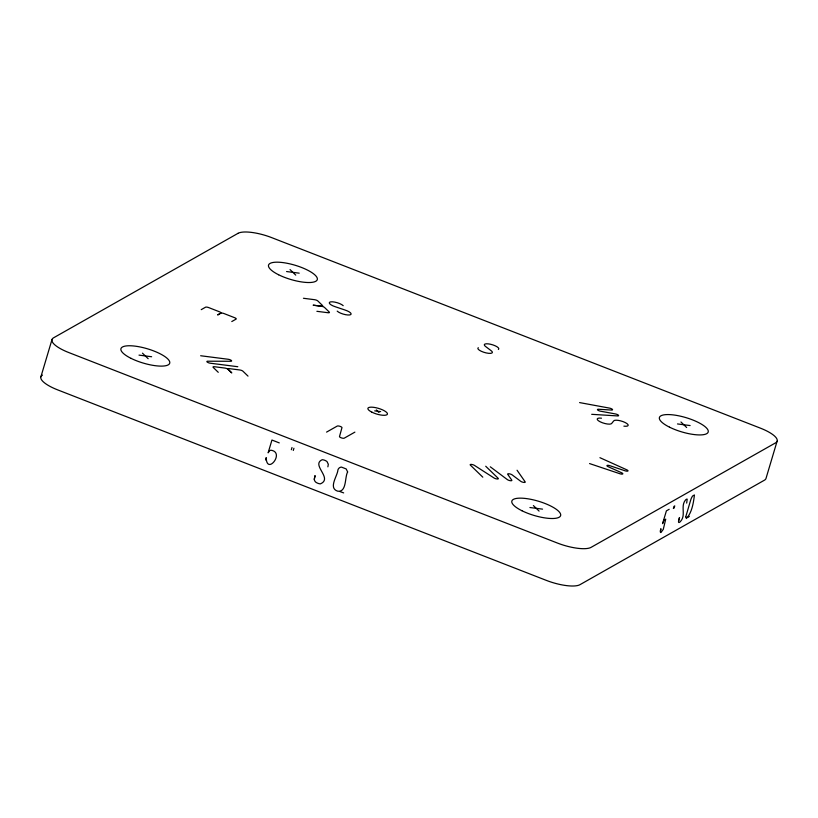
<?xml version="1.0" encoding="UTF-8"?>
<svg xmlns="http://www.w3.org/2000/svg" width="818" height="818" viewBox="0 0 818 818"><rect width="100%" height="100%" fill="white"/><g stroke="black" fill="none" stroke-linecap="round" stroke-linejoin="round"><path stroke-width="1.23" d="M660.351 530.954L660.924 528.725L660.29 531.945L660.883 532.579L663.265 529.389L665.74 519.123L664.226 519.982L662.58 523.653L666.394 510.861L669.165 509.297M265.778 460.023L266.187 457.62C266.648 475.851 285.431 452.139 270.87 450.217L269.674 450.616L268.13 452.824L271.944 440.033L279.275 442.896M314.276 479.297L315.012 475.79L314.276 479.297A4.008 3.691 60.5 0 0 316.903 482.845A9.213 8.477 60.5 0 0 320.37 483.867C333.386 478.377 310.595 464.808 322.251 459.706A9.213 8.477 60.5 0 1 327.016 461.567L328.315 464.276L327.875 466.843M678.592 520.902L679.502 517.559L678.592 520.902A4.008 1.033 -68.7 0 0 679.165 522.457A9.213 2.382 -68.7 0 0 680.525 521.434C686.302 515.064 680.259 506.567 685.382 500.156A9.213 2.382 -68.7 0 1 687.181 499.133L686.68 503.101M40.9 376.801L52.025 339.48M291.351 449.716L292.006 447.518M293.273 450.473L293.928 448.264M673.367 508.489L674.032 506.291M674.093 508.08L674.758 505.872M777.1 441.199L765.975 478.52A27.147 7.935 16.6 0 1 764.421 480.197L579.962 584.676A27.147 7.935 16.6 0 1 546.301 580.371L57.659 389.879A27.147 7.935 16.6 0 1 42.454 375.125M687.887 517.313L689.329 516.424M201.238 309.644L205.563 307.2A2.546 0.746 16.6 0 1 208.723 307.599L219.357 311.75A2.546 0.746 16.6 0 1 220.788 313.13L217.66 314.95L220.88 313.171A2.546 0.746 16.6 0 1 224.04 313.57L234.674 317.721A2.546 0.746 16.6 0 1 236.105 319.102L231.78 321.556M326.566 432.108L337.231 426.076A2.546 0.746 16.6 0 1 340.084 426.362A2.546 0.746 16.6 0 1 341.955 427.702L339.501 436.546A2.556 0.746 16.6 0 0 341.392 437.875A2.556 0.746 16.6 0 0 344.225 438.172L354.889 432.129M591.69 414.317L617.498 415.922A2.577 0.757 16.6 0 0 618.388 415.186A2.577 0.757 16.6 0 0 615.484 413.959L600.565 411.209A2.577 0.757 16.6 0 1 597.651 409.982A2.577 0.757 16.6 0 1 598.541 409.256L611.445 410.053A2.577 0.757 16.6 0 0 612.345 409.317A2.577 0.757 16.6 0 0 609.43 408.1L579.594 402.589M286.576 271.545L299.204 273.161M303.437 298.273L314.593 299.695A2.546 0.746 16.6 0 1 317.834 300.963L322.517 305.503A2.546 0.746 16.6 0 1 321.29 306.198L313.13 305.175L321.341 306.239A2.546 0.746 16.6 0 1 324.572 307.496L329.255 312.047A2.546 0.746 16.6 0 1 328.038 312.732L316.883 311.31M200.655 355.748L228.171 359.266A2.546 0.746 16.6 0 1 231.259 360.401A2.546 0.746 16.6 0 1 230.737 361.27L207.721 361.208A2.556 0.746 16.6 0 0 207.23 362.077A2.556 0.746 16.6 0 0 210.287 363.212L237.803 366.72M139.009 355.124L151.637 356.74M677.488 423.939L690.116 425.554M374.695 410.861L380.646 411.618M529.921 507.528L542.549 509.133M589.563 463.571L619.85 473.724A2.577 0.757 16.6 0 0 622.672 474A2.577 0.757 16.6 0 0 621.578 472.743L608.163 466.689A2.577 0.757 16.6 0 1 607.079 465.442A2.577 0.757 16.6 0 1 609.891 465.708L625.044 470.79A2.577 0.757 16.6 0 0 627.856 471.056A2.577 0.757 16.6 0 0 626.772 469.808L599.931 457.691M339.879 491.536L343.662 492.906M490.289 466.812L507.313 479.583A2.577 0.757 16.6 0 0 510.412 480.698A2.577 0.757 16.6 0 0 511.782 480.146L507.722 474.338A2.577 0.757 16.6 0 1 509.093 473.786A2.577 0.757 16.6 0 1 512.191 474.91L520.708 481.291A2.577 0.757 16.6 0 0 523.796 482.405A2.577 0.757 16.6 0 0 525.166 481.863L517.058 470.238M680.954 421.986L686.66 427.507M290.042 269.582L295.738 275.114M533.387 505.565L539.082 511.097M485.718 466.229L498.152 478.285A2.556 0.746 16.6 0 1 497.201 478.99A2.556 0.746 16.6 0 1 494.031 477.978L474.491 465.422A2.546 0.746 16.6 0 0 471.311 464.399A2.546 0.746 16.6 0 0 470.37 465.115L482.804 477.17M376.331 409.93L379.01 412.538M248.007 376.116L242.966 371.229A2.546 0.746 16.6 0 0 239.735 369.961L229.367 368.642A2.546 0.746 16.6 0 0 228.14 369.337L231.791 372.916L228.048 369.317A2.546 0.746 16.6 0 0 224.807 368.059L214.449 366.73A2.546 0.746 16.6 0 0 213.222 367.425L218.263 372.313M142.475 353.171L148.17 358.703M478.295 347.701A7.587 2.219 16.6 0 0 486.148 352.916A7.587 2.219 16.6 0 0 490.964 350.554L485.708 346.597A7.587 2.219 16.6 0 1 490.524 344.245A7.587 2.219 16.6 0 1 498.377 349.46M337.2 311.126A7.587 2.219 16.6 0 0 349.685 314.94A7.587 2.219 16.6 0 0 344.889 309.981L335.503 306.822A7.587 2.219 16.6 0 1 330.717 301.862A7.587 2.219 16.6 0 1 343.192 305.676M601.486 418.192A7.587 2.219 16.6 0 0 600.115 421.771A7.587 2.219 16.6 0 0 611.721 423.397L613.674 420.953A7.587 2.219 16.6 0 1 625.279 422.579A7.587 2.219 16.6 0 1 623.899 426.158M685.77 516.802L686.394 518.52C691.987 512.641 693.5 502.671 694.431 494.951L692.641 495.964A4.509 1.166 -68.7 0 0 690.617 500.258L685.77 516.802M347.63 471.945C344.644 477.17 346.852 492.221 337.854 491.229C327.906 488.274 337.527 475.974 337.926 469.941A4.509 4.151 60.5 0 1 341.433 467.088L346.188 468.939L347.63 471.945M238.038 233.324L53.579 337.803A27.147 7.935 16.6 0 0 68.794 352.558L557.426 543.05A27.147 7.935 16.6 0 0 591.087 547.354L775.546 442.875A27.147 7.935 16.6 0 0 760.341 428.121L271.699 237.629A27.147 7.935 16.6 0 0 238.038 233.324M371.955 412.2A10.184 2.975 16.6 0 0 387.415 414.184A10.184 2.975 16.6 0 0 373.642 407.323A10.184 2.975 16.6 0 0 371.955 412.2M669.523 427.17A25.45 7.444 16.6 0 0 708.163 432.108A25.45 7.444 16.6 0 0 673.725 414.971A25.45 7.444 16.6 0 0 669.523 427.17M278.611 274.766A25.45 7.444 16.6 0 0 317.251 279.705A25.45 7.444 16.6 0 0 282.803 262.578A25.45 7.444 16.6 0 0 278.611 274.766M521.956 510.749A25.45 7.444 16.6 0 0 560.596 515.688A25.45 7.444 16.6 0 0 526.158 498.551A25.45 7.444 16.6 0 0 521.956 510.749M131.044 358.356A25.45 7.444 16.6 0 0 169.684 363.294A25.45 7.444 16.6 0 0 135.236 346.157A25.45 7.444 16.6 0 0 131.044 358.356"/></g></svg>
